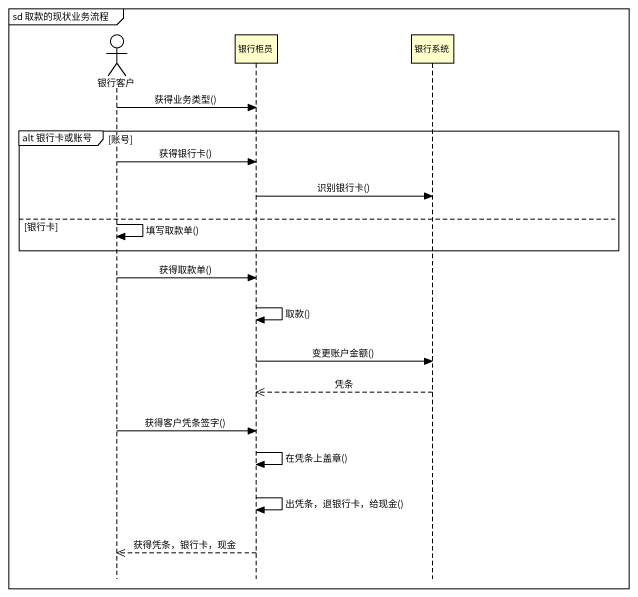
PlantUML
@startuml
mainframe sd 取款的现状业务流程
hide footbox
actor 银行客户
participant 银行柜员
participant 银行系统

银行客户 -> 银行柜员 : 获得业务类型()
group alt 银行卡或账号 [账号]
  银行客户 -> 银行柜员 : 获得银行卡()
  银行柜员 -> 银行系统 : 识别银行卡()
else 银行卡
  银行客户 -> 银行客户 : 填写取款单()
end
银行客户 -> 银行柜员 : 获得取款单()
银行柜员 -> 银行柜员 : 取款()
银行柜员 -> 银行系统 : 变更账户金额()
银行系统 -->> 银行柜员 : 凭条
银行客户 -> 银行柜员 : 获得客户凭条签字()
银行柜员 -> 银行柜员 : 在凭条上盖章()
银行柜员 -> 银行柜员 : 出凭条，退银行卡，给现金()
银行柜员 -->> 银行客户 : 获得凭条，银行卡，现金
@enduml
